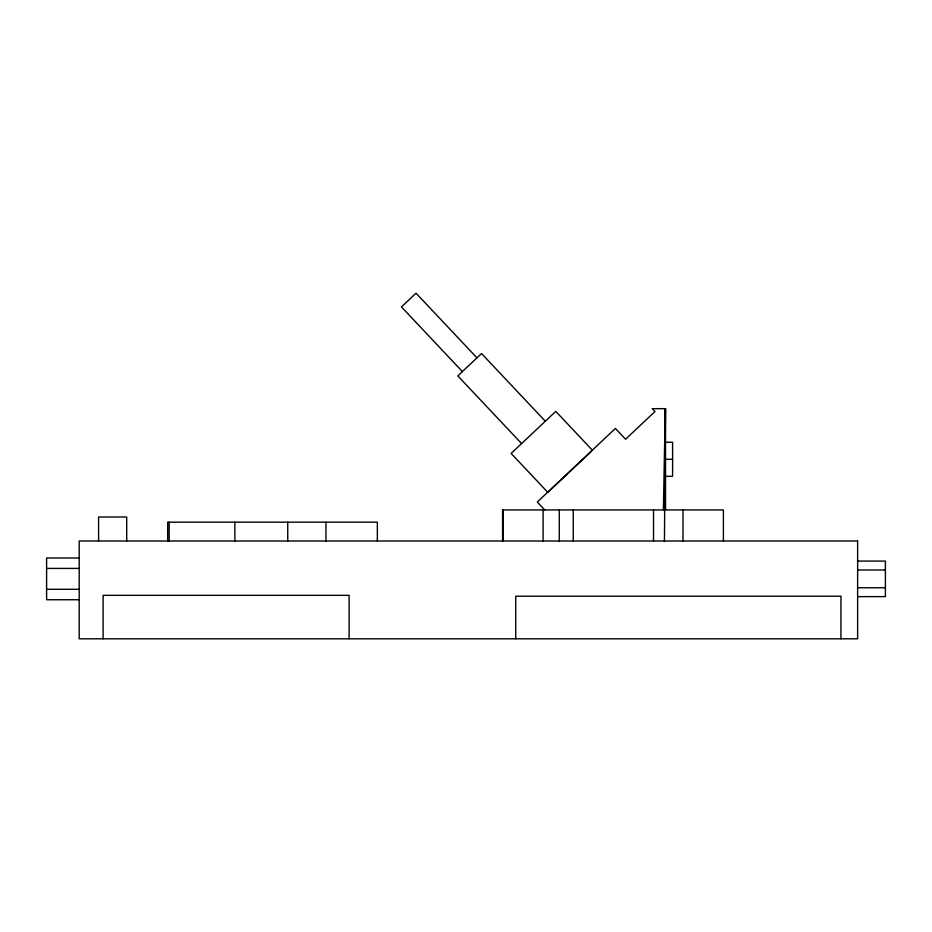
<?xml version="1.0" encoding="UTF-8"?>
<svg xmlns="http://www.w3.org/2000/svg" width="932" height="932" viewBox="0 0 932 932"><rect width="100%" height="100%" fill="white"/><g stroke="black" fill="none" stroke-linecap="round" stroke-linejoin="round"><path stroke-width="1.4" d="M663.386 509.932L665.297 408.67L664.842 509.932L665.46 408.67L652.249 408.67L654.963 411.548L625.582 439.24L615.411 428.44L537.31 502.022L544.766 509.932M665.413 408.67L664.446 541.539M550.148 490.15L547.806 492.352L511.132 453.43L555.775 411.373L592.449 450.296M550.905 489.428L591.738 450.96M665.53 442.269L672.601 442.269L672.601 476.334L665.53 476.334M665.53 459.301L672.601 459.301M79.208 557.988L46.6 557.988L46.6 599.73L79.208 599.73M857.626 561.087L885.4 561.087L885.4 596.631L857.626 596.631M46.6 568.415L79.208 568.415M857.626 569.976L885.4 569.976M857.626 587.743L885.4 587.743M46.6 589.292L79.208 589.292M545.313 421.217L481.541 353.543L457.822 375.899L521.594 443.574M476.963 357.853L416.033 293.196L401.471 306.919L462.4 371.577M840.944 638.804L840.944 596.2L515.734 596.2L515.734 638.804M723.407 540.991L723.407 509.932L502.569 509.932L502.569 540.991M682.993 509.932L682.993 540.991M665.53 408.67L665.53 509.932M653.518 509.932L653.518 540.991M573.238 509.932L573.238 540.991M559.27 509.932L559.27 541.539M543.1 509.932L543.1 540.991M503.233 509.932L503.233 540.991M377.344 540.991L377.344 522.188L167.667 522.188L167.667 540.991M349.116 638.804L349.116 595.338L103.103 595.338L103.103 638.804M325.955 522.188L325.955 540.991M287.743 522.188L287.743 540.991M234.864 522.188L234.864 540.991M169.158 522.188L169.158 540.991M126.705 540.991L126.705 517.004L98.582 517.004L98.582 540.991M857.626 540.991L79.208 540.991L79.208 638.804L857.626 638.804L857.626 540.991"/></g></svg>
